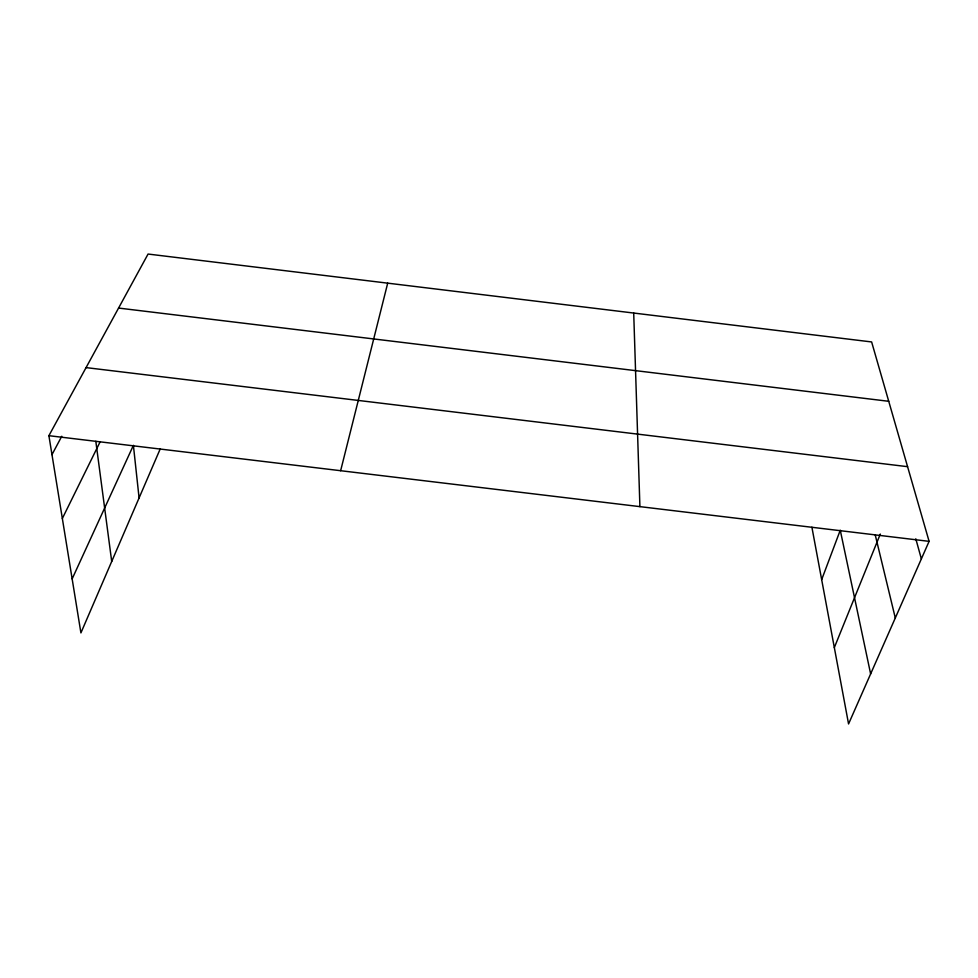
<?xml version="1.0" encoding="UTF-8"?>
<svg xmlns="http://www.w3.org/2000/svg" width="978" height="978" viewBox="0 0 978 978"><rect width="100%" height="100%" fill="white"/><g stroke="black" fill="none" stroke-linecap="round" stroke-linejoin="round"><path stroke-width="1.47" d="M340.637 470.711L387.704 283.155M821.667 579.648L840.261 530.21L870.628 673.915M834.332 647.583L880.298 534.061M160.196 448.975L80.917 632.9L48.9 435.687L148.069 254.048L871.63 341.945L929.1 541.347L848.562 723.952L811.899 527.215M72.152 578.89L133.399 445.345L139.084 497.961M62.347 518.487L100.037 441.995M51.981 454.636L61.773 436.261M118.57 308.058L888.733 401.298M86.064 367.606L907.584 466.677M48.9 435.687L929.1 541.347M915.799 538.792L921.362 558.89M875.261 535.052L895.298 617.986M95.82 441.31L111.712 561.47M633.707 313.046L639.905 506.628"/></g></svg>
